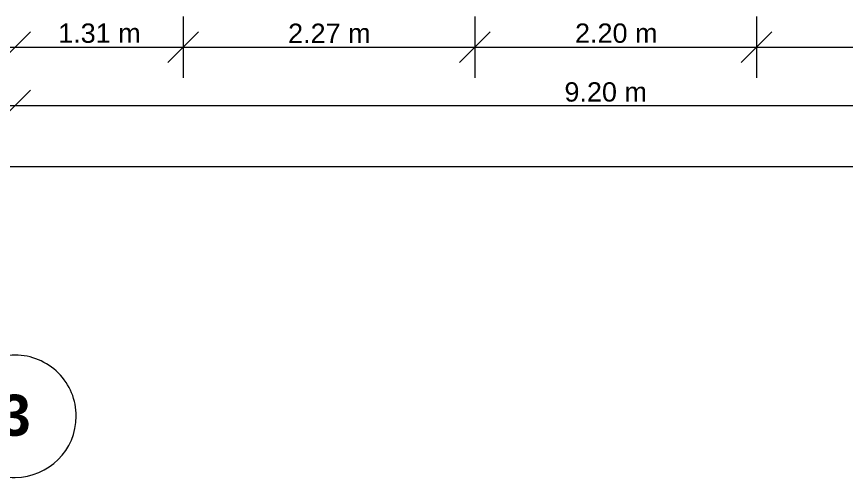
# Model space of a CAD drawing. Header units: metres. Extents: x 29 to 268, y -7 to 151.
# Drawn here: x 55.92 to 62.39, y 5.69 to 9.28 of the extents above; entities that cross this region are included whole.
import ezdxf

# ---------------------------------------------------------------- set-up
doc = ezdxf.new("R2010")
doc.units = ezdxf.units.M
doc.layers.add('HVAC - Ductos', color=5, linetype='Continuous', lineweight=50)
doc.layers.add('PDF2_Geometry', color=7, linetype='Continuous', true_color=0xaaaaaa)
doc.layers.add('PDF2_Text', color=7, linetype='Continuous')
doc.styles.add('PDF Helvetica', font='')
doc.styles.add('PDF Helvetica Bold', font='')
doc.styles.get('PDF Helvetica').set_extended_font_data('Helvetica')
doc.styles.get('PDF Helvetica Bold').set_extended_font_data('Helvetica', bold=True)

msp = doc.modelspace()

# ---------------------------------------------------------------- linework, layer by layer
at = {"layer": 'HVAC - Ductos', "color": 252, "lineweight": 0, "true_color": 0x939598}
for points in [[(57.22, 9.2814), (57.22, 9.0431), (57.22, 8.8047)], [(59.4933, 9.2814), (59.4933, 9.0431), (59.4933, 8.8047)], [(61.6888, 9.2814), (61.6888, 9.0431), (61.6888, 8.8047)], [(56.0283, 9.1623), (55.9091, 9.0431), (55.79, 8.9239)], [(57.3391, 9.1623), (57.22, 9.0431), (57.1008, 8.9239)], [(59.6125, 9.1623), (59.4933, 9.0431), (59.3742, 8.9239)], [(61.8079, 9.1623), (61.6888, 9.0431), (61.5697, 8.9239)], [(41.8703, 9.0431), (44.107, 9.0431), (46.7057, 9.0431), (47.9982, 9.0431), (50.2991, 9.0431), (52.412, 9.0431), (54.6441, 9.0431), (55.9091, 9.0431), (57.22, 9.0431), (59.4933, 9.0431), (61.6888, 9.0431), (63.8109, 9.0431), (65.108, 9.0431), (66.4188, 9.0431), (68.6188, 9.0431), (70.8143, 9.0431), (73.0143, 9.0431), (74.3068, 9.0431), (75.5856, 9.0431), (77.3181, 9.0431), (82.1398, 9.0431), (83.5057, 9.0431), (84.7294, 9.0431), (87.0211, 9.0431)], [(56.0283, 8.7085), (55.9091, 8.5894), (55.79, 8.4702)], [(41.8703, 8.5894), (46.7057, 8.5894), (55.9091, 8.5894), (65.108, 8.5894), (74.3068, 8.5894), (83.5057, 8.5894), (92.9476, 8.5894)], [(41.8703, 8.1127), (92.9476, 8.1127)]]:
    msp.add_lwpolyline(points, dxfattribs=at)
at = {"layer": 'PDF2_Geometry', "lineweight": 0}
msp.add_lwpolyline([(55.9091, 6.6414, 0.418275), (55.4325, 6.1648, 0.41469), (55.9091, 5.688, 0.411096), (56.3858, 6.1648, 0.41469)], format="xyb", close=True, dxfattribs=at)

# ---------------------------------------------------------------- texts
at = {"layer": 'PDF2_Text', "color": 252, "lineweight": 0, "true_color": 0x939598, "char_height": 0.15059, "attachment_point": 4, "style": 'PDF Helvetica'}
for s, insert in [('1.31 m', (56.2447, 9.1512)), ('2.27 m', (58.0369, 9.1512)), ('2.20 m', (60.2736, 9.1512)), ('9.20 m', (60.1911, 8.6929))]:
    msp.add_mtext(s, dxfattribs=dict(at, insert=insert))
at = {"layer": 'PDF2_Text', "color": 253, "lineweight": 0, "true_color": 0xaaaaaa, "insert": (55.7818, 6.1709), "char_height": 0.3202, "attachment_point": 4, "style": 'PDF Helvetica Bold'}
msp.add_mtext('3', dxfattribs=at)

doc.saveas('drawing.dxf')
